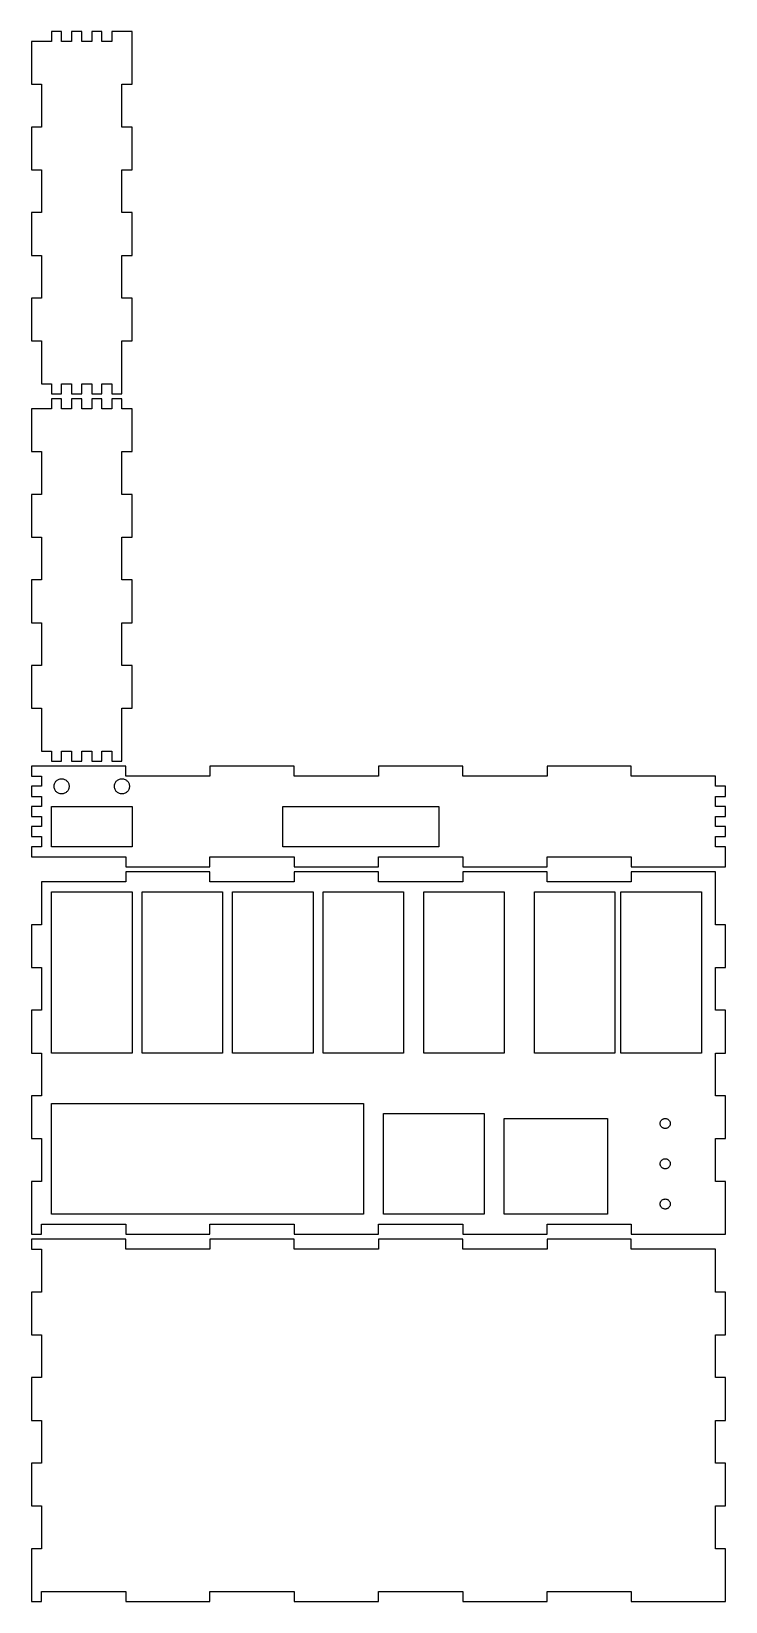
# Model space of a CAD drawing. Header units: metres. Extents: x -25 to 1700, y -25 to 3875.
import ezdxf

# ---------------------------------------------------------------- set-up
doc = ezdxf.new("R2010")
doc.units = ezdxf.units.M

msp = doc.modelspace()

# ---------------------------------------------------------------- linework, layer by layer
for p, q in [((50, 3875), (25, 3875)), ((25, 3875), (25, 3850)), ((50, 3850), (50, 3875)), ((100, 3875), (75, 3875)), ((75, 3875), (75, 3850)), ((100, 3850), (100, 3875)), ((150, 3875), (125, 3875)), ((125, 3875), (125, 3850)), ((150, 3850), (150, 3875)), ((225, 3875), (175, 3875)), ((175, 3875), (175, 3850)), ((225, 3743.75), (225, 3875)), ((25, 3850), (-25, 3850)), ((-25, 3850), (-25, 3743.75)), ((75, 3850), (50, 3850)), ((125, 3850), (100, 3850)), ((175, 3850), (150, 3850)), ((-25, 3743.75), (0, 3743.75)), ((0, 3743.75), (0, 3637.5)), ((200, 3637.5), (200, 3743.75)), ((200, 3743.75), (225, 3743.75)), ((0, 3637.5), (-25, 3637.5)), ((-25, 3637.5), (-25, 3531.25)), ((225, 3637.5), (200, 3637.5)), ((225, 3531.25), (225, 3637.5)), ((-25, 3531.25), (0, 3531.25)), ((0, 3531.25), (0, 3425)), ((200, 3425), (200, 3531.25)), ((200, 3531.25), (225, 3531.25)), ((0, 3425), (-25, 3425)), ((-25, 3425), (-25, 3318.75)), ((225, 3425), (200, 3425)), ((225, 3318.75), (225, 3425)), ((-25, 3318.75), (0, 3318.75)), ((0, 3318.75), (0, 3212.5)), ((200, 3212.5), (200, 3318.75)), ((200, 3318.75), (225, 3318.75)), ((0, 3212.5), (-25, 3212.5)), ((-25, 3212.5), (-25, 3106.25)), ((225, 3212.5), (200, 3212.5)), ((225, 3106.25), (225, 3212.5)), ((-25, 3106.25), (0, 3106.25)), ((0, 3106.25), (0, 3000)), ((200, 2975), (200, 3106.25)), ((200, 3106.25), (225, 3106.25)), ((0, 3000), (25, 3000)), ((25, 3000), (25, 2975)), ((25, 2975), (50, 2975)), ((50, 3000), (75, 3000)), ((50, 2975), (50, 3000)), ((75, 3000), (75, 2975)), ((75, 2975), (100, 2975)), ((100, 2975), (100, 3000)), ((100, 3000), (125, 3000)), ((125, 3000), (125, 2975)), ((125, 2975), (150, 2975)), ((150, 2975), (150, 3000)), ((150, 3000), (175, 3000)), ((175, 3000), (175, 2975)), ((175, 2975), (200, 2975)), ((25, 2937.5), (-25, 2937.5)), ((-25, 2937.5), (-25, 2831.25)), ((50, 2962.5), (25, 2962.5)), ((25, 2962.5), (25, 2937.5)), ((50, 2937.5), (50, 2962.5)), ((75, 2937.5), (50, 2937.5)), ((100, 2962.5), (75, 2962.5)), ((75, 2962.5), (75, 2937.5)), ((100, 2937.5), (100, 2962.5)), ((125, 2937.5), (100, 2937.5)), ((150, 2962.5), (125, 2962.5)), ((125, 2962.5), (125, 2937.5)), ((150, 2937.5), (150, 2962.5)), ((175, 2937.5), (150, 2937.5)), ((200, 2962.5), (175, 2962.5)), ((175, 2962.5), (175, 2937.5)), ((200, 2937.5), (200, 2962.5)), ((225, 2937.5), (200, 2937.5)), ((225, 2831.25), (225, 2937.5)), ((-25, 2831.25), (0, 2831.25)), ((0, 2831.25), (0, 2725)), ((200, 2725), (200, 2831.25)), ((200, 2831.25), (225, 2831.25)), ((0, 2725), (-25, 2725)), ((-25, 2725), (-25, 2618.75)), ((225, 2725), (200, 2725)), ((225, 2618.75), (225, 2725)), ((-25, 2618.75), (0, 2618.75)), ((0, 2618.75), (0, 2512.5)), ((200, 2512.5), (200, 2618.75)), ((200, 2618.75), (225, 2618.75)), ((0, 2512.5), (-25, 2512.5)), ((-25, 2512.5), (-25, 2406.25)), ((225, 2512.5), (200, 2512.5)), ((225, 2406.25), (225, 2512.5)), ((-25, 2406.25), (0, 2406.25)), ((0, 2406.25), (0, 2300)), ((200, 2300), (200, 2406.25)), ((200, 2406.25), (225, 2406.25)), ((0, 2300), (-25, 2300)), ((-25, 2300), (-25, 2193.75)), ((225, 2300), (200, 2300)), ((225, 2193.75), (225, 2300)), ((-25, 2193.75), (0, 2193.75)), ((0, 2193.75), (0, 2087.5)), ((200, 2062.5), (200, 2193.75)), ((200, 2193.75), (225, 2193.75)), ((0, 2087.5), (25, 2087.5)), ((25, 2087.5), (25, 2062.5)), ((50, 2087.5), (75, 2087.5)), ((50, 2062.5), (50, 2087.5)), ((75, 2087.5), (75, 2062.5)), ((100, 2062.5), (100, 2087.5)), ((100, 2087.5), (125, 2087.5)), ((125, 2087.5), (125, 2062.5)), ((150, 2062.5), (150, 2087.5)), ((150, 2087.5), (175, 2087.5)), ((175, 2087.5), (175, 2062.5)), ((209.375, 2050), (-25, 2050)), ((-25, 2050), (-25, 2025)), ((25, 2062.5), (50, 2062.5)), ((75, 2062.5), (100, 2062.5)), ((125, 2062.5), (150, 2062.5)), ((175, 2062.5), (200, 2062.5)), ((209.375, 2025), (209.375, 2050)), ((628.125, 2050), (418.75, 2050)), ((418.75, 2050), (418.75, 2025)), ((628.125, 2025), (628.125, 2050)), ((1046.88, 2050), (837.5, 2050)), ((837.5, 2050), (837.5, 2025)), ((1046.88, 2025), (1046.88, 2050)), ((1465.62, 2050), (1256.25, 2050)), ((1256.25, 2050), (1256.25, 2025)), ((1465.62, 2025), (1465.62, 2050)), ((-25, 2025), (0, 2025)), ((0, 2000), (-25, 2000)), ((-25, 2000), (-25, 1975)), ((0, 2025), (0, 2000)), ((31.25, 2000), (31.3527, 2001.96)), ((31.3527, 1998.04), (31.25, 2000)), ((31.3527, 2001.96), (31.6597, 2003.9)), ((31.6597, 1996.1), (31.3527, 1998.04)), ((31.6597, 2003.9), (32.1677, 2005.79)), ((32.1677, 1994.21), (31.6597, 1996.1)), ((32.1677, 2005.79), (32.871, 2007.63)), ((32.871, 1992.37), (32.1677, 1994.21)), ((32.871, 2007.63), (33.762, 2009.38)), ((33.762, 1990.62), (32.871, 1992.37)), ((33.762, 2009.38), (34.8309, 2011.02)), ((34.8309, 1988.98), (33.762, 1990.62)), ((34.8309, 2011.02), (36.066, 2012.55)), ((36.066, 2012.55), (37.4538, 2013.93)), ((37.4538, 2013.93), (38.979, 2015.17)), ((38.979, 2015.17), (40.625, 2016.24)), ((40.625, 2016.24), (42.3737, 2017.13)), ((42.3737, 2017.13), (44.2059, 2017.83)), ((44.2059, 2017.83), (46.1017, 2018.34)), ((46.1017, 2018.34), (48.0401, 2018.65)), ((48.0401, 2018.65), (50, 2018.75)), ((50, 2018.75), (51.9599, 2018.65)), ((51.9599, 2018.65), (53.8983, 2018.34)), ((53.8983, 2018.34), (55.7941, 2017.83)), ((55.7941, 2017.83), (57.6263, 2017.13)), ((57.6263, 2017.13), (59.375, 2016.24)), ((59.375, 2016.24), (61.021, 2015.17)), ((61.021, 2015.17), (62.5462, 2013.93)), ((62.5462, 2013.93), (63.934, 2012.55)), ((63.934, 2012.55), (65.1691, 2011.02)), ((65.1691, 2011.02), (66.238, 2009.38)), ((66.238, 1990.62), (65.1691, 1988.98)), ((66.238, 2009.38), (67.129, 2007.63)), ((67.129, 1992.37), (66.238, 1990.62)), ((67.129, 2007.63), (67.8323, 2005.79)), ((67.8323, 1994.21), (67.129, 1992.37)), ((67.8323, 2005.79), (68.3403, 2003.9)), ((68.3403, 1996.1), (67.8323, 1994.21)), ((68.3403, 2003.9), (68.6473, 2001.96)), ((68.6473, 1998.04), (68.3403, 1996.1)), ((68.6473, 2001.96), (68.75, 2000)), ((68.75, 2000), (68.6473, 1998.04)), ((181.25, 2000), (181.353, 2001.96)), ((181.353, 1998.04), (181.25, 2000)), ((181.353, 2001.96), (181.66, 2003.9)), ((181.66, 1996.1), (181.353, 1998.04)), ((181.66, 2003.9), (182.168, 2005.79)), ((182.168, 1994.21), (181.66, 1996.1)), ((182.168, 2005.79), (182.871, 2007.63)), ((182.871, 1992.37), (182.168, 1994.21)), ((182.871, 2007.63), (183.762, 2009.38)), ((183.762, 1990.62), (182.871, 1992.37)), ((183.762, 2009.38), (184.831, 2011.02)), ((184.831, 1988.98), (183.762, 1990.62)), ((184.831, 2011.02), (186.066, 2012.55)), ((186.066, 2012.55), (187.454, 2013.93)), ((187.454, 2013.93), (188.979, 2015.17)), ((188.979, 2015.17), (190.625, 2016.24)), ((190.625, 2016.24), (192.374, 2017.13)), ((192.374, 2017.13), (194.206, 2017.83)), ((194.206, 2017.83), (196.102, 2018.34)), ((196.102, 2018.34), (198.04, 2018.65)), ((198.04, 2018.65), (200, 2018.75)), ((200, 2018.75), (201.96, 2018.65)), ((201.96, 2018.65), (203.898, 2018.34)), ((203.898, 2018.34), (205.794, 2017.83)), ((205.794, 2017.83), (207.626, 2017.13)), ((207.626, 2017.13), (209.375, 2016.24)), ((418.75, 2025), (209.375, 2025)), ((209.375, 2016.24), (211.021, 2015.17)), ((211.021, 2015.17), (212.546, 2013.93)), ((212.546, 2013.93), (213.934, 2012.55)), ((213.934, 2012.55), (215.169, 2011.02)), ((215.169, 2011.02), (216.238, 2009.38)), ((216.238, 1990.62), (215.169, 1988.98)), ((216.238, 2009.38), (217.129, 2007.63)), ((217.129, 1992.37), (216.238, 1990.62)), ((217.129, 2007.63), (217.832, 2005.79)), ((217.832, 1994.21), (217.129, 1992.37)), ((217.832, 2005.79), (218.34, 2003.9)), ((218.34, 1996.1), (217.832, 1994.21)), ((218.34, 2003.9), (218.647, 2001.96)), ((218.647, 1998.04), (218.34, 1996.1)), ((218.647, 2001.96), (218.75, 2000)), ((218.75, 2000), (218.647, 1998.04)), ((837.5, 2025), (628.125, 2025)), ((1256.25, 2025), (1046.88, 2025)), ((1675, 2025), (1465.62, 2025)), ((1675, 2000), (1675, 2025)), ((1700, 2000), (1675, 2000)), ((1700, 1975), (1700, 2000)), ((-25, 1975), (0, 1975)), ((0, 1950), (-25, 1950)), ((-25, 1950), (-25, 1925)), ((0, 1975), (0, 1950)), ((25, 1850), (25, 1950)), ((25, 1950), (225, 1950)), ((36.066, 1987.45), (34.8309, 1988.98)), ((37.4538, 1986.07), (36.066, 1987.45)), ((38.979, 1984.83), (37.4538, 1986.07)), ((40.625, 1983.76), (38.979, 1984.83)), ((42.3737, 1982.87), (40.625, 1983.76)), ((44.2059, 1982.17), (42.3737, 1982.87)), ((46.1017, 1981.66), (44.2059, 1982.17)), ((48.0401, 1981.35), (46.1017, 1981.66)), ((50, 1981.25), (48.0401, 1981.35)), ((51.9599, 1981.35), (50, 1981.25)), ((53.8983, 1981.66), (51.9599, 1981.35)), ((55.7941, 1982.17), (53.8983, 1981.66)), ((57.6263, 1982.87), (55.7941, 1982.17)), ((59.375, 1983.76), (57.6263, 1982.87)), ((61.021, 1984.83), (59.375, 1983.76)), ((62.5462, 1986.07), (61.021, 1984.83)), ((63.934, 1987.45), (62.5462, 1986.07)), ((65.1691, 1988.98), (63.934, 1987.45)), ((186.066, 1987.45), (184.831, 1988.98)), ((187.454, 1986.07), (186.066, 1987.45)), ((188.979, 1984.83), (187.454, 1986.07)), ((190.625, 1983.76), (188.979, 1984.83)), ((192.374, 1982.87), (190.625, 1983.76)), ((194.206, 1982.17), (192.374, 1982.87)), ((196.102, 1981.66), (194.206, 1982.17)), ((198.04, 1981.35), (196.102, 1981.66)), ((200, 1981.25), (198.04, 1981.35)), ((201.96, 1981.35), (200, 1981.25)), ((203.898, 1981.66), (201.96, 1981.35)), ((205.794, 1982.17), (203.898, 1981.66)), ((207.626, 1982.87), (205.794, 1982.17)), ((209.375, 1983.76), (207.626, 1982.87)), ((211.021, 1984.83), (209.375, 1983.76)), ((212.546, 1986.07), (211.021, 1984.83)), ((213.934, 1987.45), (212.546, 1986.07)), ((215.169, 1988.98), (213.934, 1987.45)), ((225, 1950), (225, 1850)), ((600, 1850), (600, 1950)), ((600, 1950), (987.5, 1950)), ((987.5, 1950), (987.5, 1850)), ((1675, 1950), (1675, 1975)), ((1675, 1975), (1700, 1975)), ((1700, 1950), (1675, 1950)), ((1700, 1925), (1700, 1950)), ((-25, 1925), (0, 1925)), ((0, 1925), (0, 1900)), ((1675, 1900), (1675, 1925)), ((1675, 1925), (1700, 1925)), ((0, 1900), (-25, 1900)), ((-25, 1900), (-25, 1875)), ((-25, 1875), (0, 1875)), ((0, 1875), (0, 1850)), ((1700, 1900), (1675, 1900)), ((1675, 1850), (1675, 1875)), ((1675, 1875), (1700, 1875)), ((1700, 1875), (1700, 1900)), ((0, 1850), (-25, 1850)), ((-25, 1850), (-25, 1825)), ((225, 1850), (25, 1850)), ((987.5, 1850), (600, 1850)), ((1700, 1850), (1675, 1850)), ((1700, 1800), (1700, 1850)), ((-25, 1825), (209.375, 1825)), ((209.375, 1825), (209.375, 1800)), ((209.375, 1800), (418.75, 1800)), ((418.75, 1825), (628.125, 1825)), ((418.75, 1800), (418.75, 1825)), ((628.125, 1825), (628.125, 1800)), ((628.125, 1800), (837.5, 1800)), ((837.5, 1800), (837.5, 1825)), ((837.5, 1825), (1046.88, 1825)), ((1046.88, 1825), (1046.88, 1800)), ((1046.88, 1800), (1256.25, 1800)), ((1256.25, 1800), (1256.25, 1825)), ((1256.25, 1825), (1465.62, 1825)), ((1465.62, 1825), (1465.62, 1800)), ((1465.62, 1800), (1700, 1800)), ((209.375, 1762.5), (0, 1762.5)), ((0, 1762.5), (0, 1656.25)), ((418.75, 1787.5), (209.375, 1787.5)), ((209.375, 1787.5), (209.375, 1762.5)), ((418.75, 1762.5), (418.75, 1787.5)), ((628.125, 1762.5), (418.75, 1762.5)), ((837.5, 1787.5), (628.125, 1787.5)), ((628.125, 1787.5), (628.125, 1762.5)), ((837.5, 1762.5), (837.5, 1787.5)), ((1046.88, 1762.5), (837.5, 1762.5)), ((1256.25, 1787.5), (1046.88, 1787.5)), ((1046.88, 1787.5), (1046.88, 1762.5)), ((1256.25, 1762.5), (1256.25, 1787.5)), ((1465.62, 1762.5), (1256.25, 1762.5)), ((1675, 1787.5), (1465.62, 1787.5)), ((1465.62, 1787.5), (1465.62, 1762.5)), ((1675, 1656.25), (1675, 1787.5)), ((25, 1337.5), (25, 1737.5)), ((25, 1737.5), (225, 1737.5)), ((225, 1737.5), (225, 1337.5)), ((250, 1337.5), (250, 1737.5)), ((250, 1737.5), (450, 1737.5)), ((450, 1737.5), (450, 1337.5)), ((475, 1337.5), (475, 1737.5)), ((475, 1737.5), (675, 1737.5)), ((675, 1737.5), (675, 1337.5)), ((700, 1337.5), (700, 1737.5)), ((700, 1737.5), (900, 1737.5)), ((900, 1737.5), (900, 1337.5)), ((950, 1337.5), (950, 1737.5)), ((950, 1737.5), (1150, 1737.5)), ((1150, 1737.5), (1150, 1337.5)), ((1225, 1337.5), (1225, 1737.5)), ((1225, 1737.5), (1425, 1737.5)), ((1425, 1737.5), (1425, 1337.5)), ((1440, 1337.5), (1440, 1737.5)), ((1440, 1737.5), (1640, 1737.5)), ((1640, 1737.5), (1640, 1337.5)), ((0, 1656.25), (-25, 1656.25)), ((-25, 1656.25), (-25, 1550)), ((1700, 1656.25), (1675, 1656.25)), ((1700, 1550), (1700, 1656.25)), ((-25, 1550), (0, 1550)), ((0, 1550), (0, 1443.75)), ((1675, 1443.75), (1675, 1550)), ((1675, 1550), (1700, 1550)), ((0, 1443.75), (-25, 1443.75)), ((-25, 1443.75), (-25, 1337.5)), ((1700, 1443.75), (1675, 1443.75)), ((1700, 1337.5), (1700, 1443.75)), ((-25, 1337.5), (0, 1337.5)), ((0, 1337.5), (0, 1231.25)), ((225, 1337.5), (25, 1337.5)), ((450, 1337.5), (250, 1337.5)), ((675, 1337.5), (475, 1337.5)), ((900, 1337.5), (700, 1337.5)), ((1150, 1337.5), (950, 1337.5)), ((1425, 1337.5), (1225, 1337.5)), ((1640, 1337.5), (1440, 1337.5)), ((1675, 1231.25), (1675, 1337.5)), ((1675, 1337.5), (1700, 1337.5)), ((0, 1231.25), (-25, 1231.25)), ((-25, 1231.25), (-25, 1125)), ((25, 937.5), (25, 1212.5)), ((25, 1212.5), (800, 1212.5)), ((800, 1212.5), (800, 937.5)), ((1700, 1231.25), (1675, 1231.25)), ((1700, 1125), (1700, 1231.25)), ((850, 937.5), (850, 1187.5)), ((850, 1187.5), (1100, 1187.5)), ((1100, 1187.5), (1100, 937.5)), ((1150, 937.5), (1150, 1175)), ((1150, 1175), (1406.25, 1175)), ((1406.25, 1175), (1406.25, 937.5)), ((1539.89, 1169.85), (1540.71, 1170.86)), ((1540.71, 1170.86), (1541.64, 1171.79)), ((1541.64, 1171.79), (1542.65, 1172.61)), ((1542.65, 1172.61), (1543.75, 1173.33)), ((1543.75, 1173.33), (1544.92, 1173.92)), ((1544.92, 1173.92), (1546.14, 1174.39)), ((1546.14, 1174.39), (1547.4, 1174.73)), ((1547.4, 1174.73), (1548.69, 1174.93)), ((1548.69, 1174.93), (1550, 1175)), ((1550, 1175), (1551.31, 1174.93)), ((1551.31, 1174.93), (1552.6, 1174.73)), ((1552.6, 1174.73), (1553.86, 1174.39)), ((1553.86, 1174.39), (1555.08, 1173.92)), ((1555.08, 1173.92), (1556.25, 1173.33)), ((1556.25, 1173.33), (1557.35, 1172.61)), ((1557.35, 1172.61), (1558.36, 1171.79)), ((1558.36, 1171.79), (1559.29, 1170.86)), ((1559.29, 1170.86), (1560.11, 1169.85)), ((1537.5, 1162.5), (1537.57, 1163.81)), ((1537.57, 1161.19), (1537.5, 1162.5)), ((1537.57, 1163.81), (1537.77, 1165.1)), ((1537.77, 1159.9), (1537.57, 1161.19)), ((1537.77, 1165.1), (1538.11, 1166.36)), ((1538.11, 1158.64), (1537.77, 1159.9)), ((1538.11, 1166.36), (1538.58, 1167.58)), ((1538.58, 1157.42), (1538.11, 1158.64)), ((1538.58, 1167.58), (1539.17, 1168.75)), ((1539.17, 1156.25), (1538.58, 1157.42)), ((1539.17, 1168.75), (1539.89, 1169.85)), ((1539.89, 1155.15), (1539.17, 1156.25)), ((1540.71, 1154.14), (1539.89, 1155.15)), ((1541.64, 1153.21), (1540.71, 1154.14)), ((1542.65, 1152.39), (1541.64, 1153.21)), ((1543.75, 1151.67), (1542.65, 1152.39)), ((1544.92, 1151.08), (1543.75, 1151.67)), ((1546.14, 1150.61), (1544.92, 1151.08)), ((1547.4, 1150.27), (1546.14, 1150.61)), ((1548.69, 1150.07), (1547.4, 1150.27)), ((1550, 1150), (1548.69, 1150.07)), ((1551.31, 1150.07), (1550, 1150)), ((1552.6, 1150.27), (1551.31, 1150.07)), ((1553.86, 1150.61), (1552.6, 1150.27)), ((1555.08, 1151.08), (1553.86, 1150.61)), ((1556.25, 1151.67), (1555.08, 1151.08)), ((1557.35, 1152.39), (1556.25, 1151.67)), ((1558.36, 1153.21), (1557.35, 1152.39)), ((1559.29, 1154.14), (1558.36, 1153.21)), ((1560.11, 1155.15), (1559.29, 1154.14)), ((1560.11, 1169.85), (1560.83, 1168.75)), ((1560.83, 1156.25), (1560.11, 1155.15)), ((1560.83, 1168.75), (1561.42, 1167.58)), ((1561.42, 1157.42), (1560.83, 1156.25)), ((1561.42, 1167.58), (1561.89, 1166.36)), ((1561.89, 1158.64), (1561.42, 1157.42)), ((1561.89, 1166.36), (1562.23, 1165.1)), ((1562.23, 1159.9), (1561.89, 1158.64)), ((1562.23, 1165.1), (1562.43, 1163.81)), ((1562.43, 1161.19), (1562.23, 1159.9)), ((1562.43, 1163.81), (1562.5, 1162.5)), ((1562.5, 1162.5), (1562.43, 1161.19)), ((-25, 1125), (0, 1125)), ((0, 1125), (0, 1018.75)), ((1675, 1018.75), (1675, 1125)), ((1675, 1125), (1700, 1125)), ((1537.5, 1062.5), (1537.57, 1063.81)), ((1537.57, 1061.19), (1537.5, 1062.5)), ((1537.57, 1063.81), (1537.77, 1065.1)), ((1537.77, 1059.9), (1537.57, 1061.19)), ((1537.77, 1065.1), (1538.11, 1066.36)), ((1538.11, 1058.64), (1537.77, 1059.9)), ((1538.11, 1066.36), (1538.58, 1067.58)), ((1538.58, 1057.42), (1538.11, 1058.64)), ((1538.58, 1067.58), (1539.17, 1068.75)), ((1539.17, 1056.25), (1538.58, 1057.42)), ((1539.17, 1068.75), (1539.89, 1069.85)), ((1539.89, 1055.15), (1539.17, 1056.25)), ((1539.89, 1069.85), (1540.71, 1070.86)), ((1540.71, 1054.14), (1539.89, 1055.15)), ((1540.71, 1070.86), (1541.64, 1071.79)), ((1541.64, 1053.21), (1540.71, 1054.14)), ((1541.64, 1071.79), (1542.65, 1072.61)), ((1542.65, 1052.39), (1541.64, 1053.21)), ((1542.65, 1072.61), (1543.75, 1073.33)), ((1543.75, 1073.33), (1544.92, 1073.92)), ((1544.92, 1073.92), (1546.14, 1074.39)), ((1546.14, 1074.39), (1547.4, 1074.73)), ((1547.4, 1074.73), (1548.69, 1074.93)), ((1548.69, 1074.93), (1550, 1075)), ((1550, 1075), (1551.31, 1074.93)), ((1551.31, 1074.93), (1552.6, 1074.73)), ((1552.6, 1074.73), (1553.86, 1074.39)), ((1553.86, 1074.39), (1555.08, 1073.92)), ((1555.08, 1073.92), (1556.25, 1073.33)), ((1556.25, 1073.33), (1557.35, 1072.61)), ((1557.35, 1072.61), (1558.36, 1071.79)), ((1558.36, 1053.21), (1557.35, 1052.39)), ((1558.36, 1071.79), (1559.29, 1070.86)), ((1559.29, 1054.14), (1558.36, 1053.21)), ((1559.29, 1070.86), (1560.11, 1069.85)), ((1560.11, 1055.15), (1559.29, 1054.14)), ((1560.11, 1069.85), (1560.83, 1068.75)), ((1560.83, 1056.25), (1560.11, 1055.15)), ((1560.83, 1068.75), (1561.42, 1067.58)), ((1561.42, 1057.42), (1560.83, 1056.25)), ((1561.42, 1067.58), (1561.89, 1066.36)), ((1561.89, 1058.64), (1561.42, 1057.42)), ((1561.89, 1066.36), (1562.23, 1065.1)), ((1562.23, 1059.9), (1561.89, 1058.64)), ((1562.23, 1065.1), (1562.43, 1063.81)), ((1562.43, 1061.19), (1562.23, 1059.9)), ((1562.43, 1063.81), (1562.5, 1062.5)), ((1562.5, 1062.5), (1562.43, 1061.19)), ((0, 1018.75), (-25, 1018.75)), ((-25, 1018.75), (-25, 887.5)), ((1543.75, 1051.67), (1542.65, 1052.39)), ((1544.92, 1051.08), (1543.75, 1051.67)), ((1546.14, 1050.61), (1544.92, 1051.08)), ((1547.4, 1050.27), (1546.14, 1050.61)), ((1548.69, 1050.07), (1547.4, 1050.27)), ((1550, 1050), (1548.69, 1050.07)), ((1551.31, 1050.07), (1550, 1050)), ((1552.6, 1050.27), (1551.31, 1050.07)), ((1553.86, 1050.61), (1552.6, 1050.27)), ((1555.08, 1051.08), (1553.86, 1050.61)), ((1556.25, 1051.67), (1555.08, 1051.08)), ((1557.35, 1052.39), (1556.25, 1051.67)), ((1700, 1018.75), (1675, 1018.75)), ((1700, 887.5), (1700, 1018.75)), ((1548.69, 974.932), (1550, 975)), ((1550, 975), (1551.31, 974.932)), ((800, 937.5), (25, 937.5)), ((1100, 937.5), (850, 937.5)), ((1406.25, 937.5), (1150, 937.5)), ((1537.5, 962.5), (1537.57, 963.807)), ((1537.57, 961.193), (1537.5, 962.5)), ((1537.57, 963.807), (1537.77, 965.099)), ((1537.77, 959.901), (1537.57, 961.193)), ((1537.77, 965.099), (1538.11, 966.363)), ((1538.11, 958.637), (1537.77, 959.901)), ((1538.11, 966.363), (1538.58, 967.584)), ((1538.58, 957.416), (1538.11, 958.637)), ((1538.58, 967.584), (1539.17, 968.75)), ((1539.17, 956.25), (1538.58, 957.416)), ((1539.17, 968.75), (1539.89, 969.847)), ((1539.89, 955.153), (1539.17, 956.25)), ((1539.89, 969.847), (1540.71, 970.864)), ((1540.71, 954.136), (1539.89, 955.153)), ((1540.71, 970.864), (1541.64, 971.789)), ((1541.64, 953.211), (1540.71, 954.136)), ((1541.64, 971.789), (1542.65, 972.613)), ((1542.65, 952.387), (1541.64, 953.211)), ((1542.65, 972.613), (1543.75, 973.325)), ((1543.75, 951.675), (1542.65, 952.387)), ((1543.75, 973.325), (1544.92, 973.919)), ((1544.92, 951.081), (1543.75, 951.675)), ((1544.92, 973.919), (1546.14, 974.388)), ((1546.14, 950.612), (1544.92, 951.081)), ((1546.14, 974.388), (1547.4, 974.727)), ((1547.4, 950.273), (1546.14, 950.612)), ((1547.4, 974.727), (1548.69, 974.932)), ((1548.69, 950.068), (1547.4, 950.273)), ((1550, 950), (1548.69, 950.068)), ((1551.31, 950.068), (1550, 950)), ((1551.31, 974.932), (1552.6, 974.727)), ((1552.6, 950.273), (1551.31, 950.068)), ((1552.6, 974.727), (1553.86, 974.388)), ((1553.86, 950.612), (1552.6, 950.273)), ((1553.86, 974.388), (1555.08, 973.919)), ((1555.08, 951.081), (1553.86, 950.612)), ((1555.08, 973.919), (1556.25, 973.325)), ((1556.25, 951.675), (1555.08, 951.081)), ((1556.25, 973.325), (1557.35, 972.613)), ((1557.35, 952.387), (1556.25, 951.675)), ((1557.35, 972.613), (1558.36, 971.789)), ((1558.36, 953.211), (1557.35, 952.387)), ((1558.36, 971.789), (1559.29, 970.864)), ((1559.29, 954.136), (1558.36, 953.211)), ((1559.29, 970.864), (1560.11, 969.847)), ((1560.11, 955.153), (1559.29, 954.136)), ((1560.11, 969.847), (1560.83, 968.75)), ((1560.83, 956.25), (1560.11, 955.153)), ((1560.83, 968.75), (1561.42, 967.584)), ((1561.42, 957.416), (1560.83, 956.25)), ((1561.42, 967.584), (1561.89, 966.363)), ((1561.89, 958.637), (1561.42, 957.416)), ((1561.89, 966.363), (1562.23, 965.099)), ((1562.23, 959.901), (1561.89, 958.637)), ((1562.23, 965.099), (1562.43, 963.807)), ((1562.43, 961.193), (1562.23, 959.901)), ((1562.43, 963.807), (1562.5, 962.5)), ((1562.5, 962.5), (1562.43, 961.193)), ((0, 912.5), (209.375, 912.5)), ((0, 887.5), (0, 912.5)), ((209.375, 912.5), (209.375, 887.5)), ((418.75, 887.5), (418.75, 912.5)), ((418.75, 912.5), (628.125, 912.5)), ((628.125, 912.5), (628.125, 887.5)), ((837.5, 887.5), (837.5, 912.5)), ((837.5, 912.5), (1046.88, 912.5)), ((1046.88, 912.5), (1046.88, 887.5)), ((1256.25, 887.5), (1256.25, 912.5)), ((1256.25, 912.5), (1465.62, 912.5)), ((1465.62, 912.5), (1465.62, 887.5)), ((-25, 887.5), (0, 887.5)), ((209.375, 875), (-25, 875)), ((-25, 875), (-25, 850)), ((209.375, 887.5), (418.75, 887.5)), ((209.375, 850), (209.375, 875)), ((628.125, 875), (418.75, 875)), ((418.75, 875), (418.75, 850)), ((628.125, 887.5), (837.5, 887.5)), ((628.125, 850), (628.125, 875)), ((1046.88, 875), (837.5, 875)), ((837.5, 875), (837.5, 850)), ((1046.88, 887.5), (1256.25, 887.5)), ((1046.88, 850), (1046.88, 875)), ((1465.62, 875), (1256.25, 875)), ((1256.25, 875), (1256.25, 850)), ((1465.62, 887.5), (1700, 887.5)), ((1465.62, 850), (1465.62, 875)), ((-25, 850), (0, 850)), ((0, 850), (0, 743.75)), ((418.75, 850), (209.375, 850)), ((837.5, 850), (628.125, 850)), ((1256.25, 850), (1046.88, 850)), ((1675, 850), (1465.62, 850)), ((1675, 743.75), (1675, 850)), ((0, 743.75), (-25, 743.75)), ((-25, 743.75), (-25, 637.5)), ((1700, 743.75), (1675, 743.75)), ((1700, 637.5), (1700, 743.75)), ((-25, 637.5), (0, 637.5)), ((0, 637.5), (0, 531.25)), ((1675, 531.25), (1675, 637.5)), ((1675, 637.5), (1700, 637.5)), ((0, 531.25), (-25, 531.25)), ((-25, 531.25), (-25, 425)), ((1700, 531.25), (1675, 531.25)), ((1700, 425), (1700, 531.25)), ((-25, 425), (0, 425)), ((0, 425), (0, 318.75)), ((1675, 318.75), (1675, 425)), ((1675, 425), (1700, 425)), ((0, 318.75), (-25, 318.75)), ((-25, 318.75), (-25, 212.5)), ((1700, 318.75), (1675, 318.75)), ((1700, 212.5), (1700, 318.75)), ((-25, 212.5), (0, 212.5)), ((0, 212.5), (0, 106.25)), ((1675, 106.25), (1675, 212.5)), ((1675, 212.5), (1700, 212.5)), ((0, 106.25), (-25, 106.25)), ((-25, 106.25), (-25, -25)), ((1700, 106.25), (1675, 106.25)), ((1700, -25), (1700, 106.25)), ((0, 0), (209.375, 0)), ((0, -25), (0, 0)), ((209.375, 0), (209.375, -25)), ((418.75, -25), (418.75, 0)), ((418.75, 0), (628.125, 0)), ((628.125, 0), (628.125, -25)), ((837.5, -25), (837.5, 0)), ((837.5, 0), (1046.88, 0)), ((1046.88, 0), (1046.88, -25)), ((1256.25, -25), (1256.25, 0)), ((1256.25, 0), (1465.62, 0)), ((1465.62, 0), (1465.62, -25)), ((-25, -25), (0, -25)), ((209.375, -25), (418.75, -25)), ((628.125, -25), (837.5, -25)), ((1046.88, -25), (1256.25, -25)), ((1465.62, -25), (1700, -25))]:
    msp.add_line(p, q)

doc.saveas('drawing.dxf')
